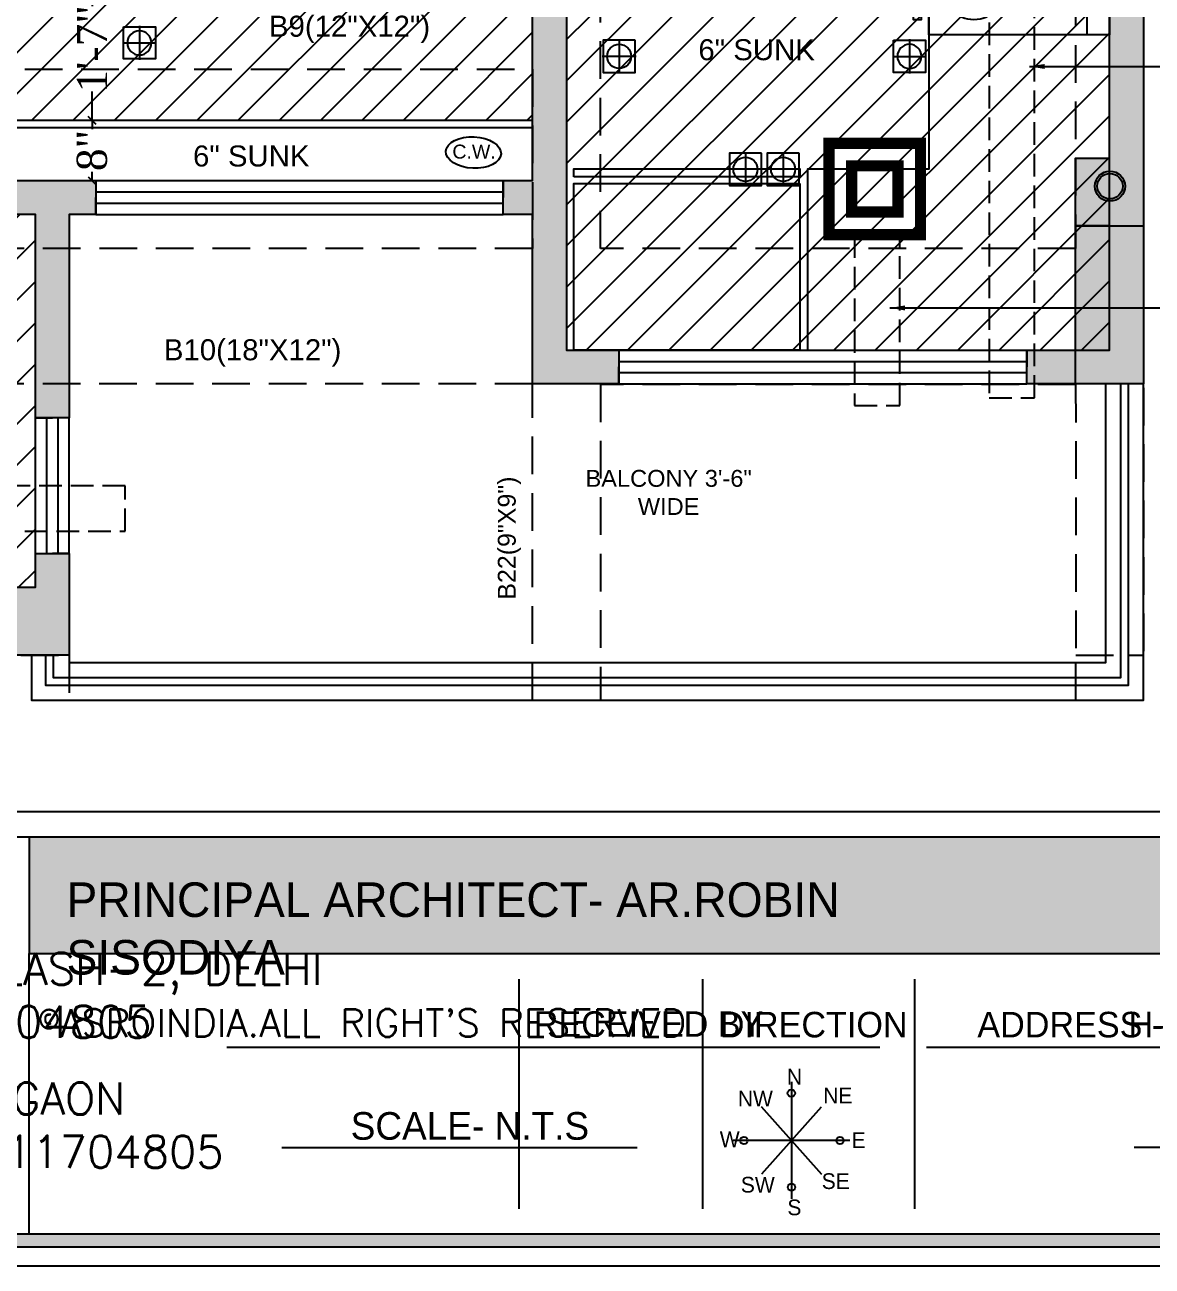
# Model space of a CAD drawing. Extents: x 374263 to 374793, y -84373 to -83661.
# Drawn here: x 374459.6 to 374609.2, y -84372.9 to -84208.1 of the extents above; entities that cross this region are included whole.
import ezdxf

# ---------------------------------------------------------------- set-up
doc = ezdxf.new("R2010")
doc.units = 0
doc.header["$MEASUREMENT"] = 0
doc.header["$PDMODE"] = 34
for name, pattern in [('ACAD_ISO03W100', [30, 12, -18]), ('CONTINOUS', [0]), ('DASH', [0.35, 0.25, -0.1]), ('HIDDEN', [0.375, 0.25, -0.125])]:
    doc.linetypes.add(name, pattern=pattern)
doc.layers.get('0').update_dxf_attribs({"linetype": 'CONTINUOUS'})
doc.layers.get('DEFPOINTS').update_dxf_attribs({"linetype": 'CONTINUOUS'})
for name, color, linetype in [('_DIMENSION', 190, 'CONTINUOUS'), ('_ELEVATION__30', 5, 'CONTINUOUS'), ('_HATCH_253', 253, 'CONTINUOUS'), ('_HIDDEN', 2, 'ACAD_ISO03W100'), ('BEAM', 7, 'DASH'), ('COLUMN', 2, 'CONTINUOUS'), ('DIM4', 2, 'CONTINUOUS'), ('FORMAT_BODER', 34, 'CONTINUOUS'), ('FORMAT_TEXT', 34, 'CONTINUOUS'), ('HATCH', 251, 'CONTINUOUS'), ('KITCHEN_SANITRY', 253, 'CONTINUOUS'), ('PL-RWP', 16, 'CONTINUOUS'), ('TEXT', 3, 'CONTINUOUS'), ('WALL', 10, 'CONTINUOUS')]:
    doc.layers.add(name, color=color, linetype=linetype)
doc.styles.add('DL', font='romantic.ttf', dxfattribs={"height": 4})
doc.styles.add('GET', font='swissek.ttf')
doc.styles.add('MOHIT', font='arial.ttf', dxfattribs={"height": 4})
doc.styles.get("Standard").update_dxf_attribs({"font": 'txt_____.ttf'})
doc.styles.add('TEXT', font='arial.ttf', dxfattribs={"height": 5})
doc.dimstyles.new('SCALE_75', dxfattribs={"dimtxt": 4, "dimasz": 2, "dimexe": 1, "dimexo": 0, "dimgap": 0.5, "dimtad": 0, "dimdec": 1, "dimzin": 3, "dimtxsty": 'MOHIT', "dimblk": 'OBLIQUE', "dimcen": -3, "dimclrd": 7, "dimclre": 7, "dimclrt": 256, "dimazin": 3, "dimtfac": 0.5, "dimtdec": 1, "dimtix": 1, "dimtmove": 0, "dimatfit": 3, "dimtolj": 1, "dimtzin": 0})
pattern_1 = [(45, (0, -1374.215838302858), (-2.740038777097872, 2.740038777097872), [])]

# ---------------------------------------------------------------- blocks, each defined once
blk = doc.blocks.new('A$C5E3C4737')
at = {"layer": 'FORMAT_BODER'}
for points in [[(10.42386555980192, 20.07591982398299), (10.42386555980192, 3.344169002404669)], [(10.42386555980192, 11.71004441319383), (6.123942568956409, 16.54088980096276)], [(10.42386555980192, 11.71004441319383), (14.72378855064744, 16.54088980096276)], [(10.42386555980192, 11.71004441319383), (2.057990149012767, 11.71004441319383)], [(10.42386555980192, 11.71004441319383), (6.123942568956409, 6.879199025424896)], [(18.78974097064929, 11.71004441319383), (10.42386555980192, 11.71004441319383)], [(10.42386555980192, 11.71004441319383), (14.72378855064744, 6.879199025424896)]]:
    blk.add_lwpolyline(points, dxfattribs=at)
for centre in [(10.40475708764279, 18.47945429544779), (3.614942488609813, 11.71004441319383), (17.36234683328075, 11.71004441319383), (10.42386555980192, 5.018647964316187)]:
    blk.add_circle(centre, 0.5332556611435068, dxfattribs=at)
at = {"layer": 'FORMAT_TEXT', "char_height": 2.25268410209935, "attachment_point": 1}
for s, insert in [('{\\fMistral|b0|i0|c0|p66;N}', (9.759149557270575, 21.96877674812276)), ('{\\fMistral|b0|i0|c0|p66;NW}', (2.742026790219825, 18.83386513660662)), ('{\\fMistral|b0|i0|c0|p66;NE}', (14.95528916077456, 19.2623800883739)), ('{\\fMistral|b0|i0|c0|p66;W}', (0.1645888338098302, 12.99297701778414)), ('{\\fMistral|b0|i0|c0|p66;E}', (19.00423018634319, 12.88078799314098)), ('{\\fMistral|b0|i0|c0|p66;SW}', (3.17841152427718, 6.503630477469414)), ('{\\fMistral|b0|i0|c0|p66;SE}', (14.7464374184492, 7.013094715526677)), ('{\\fMistral|b0|i0|c0|p66;S}', (9.835527882736642, 3.260168418841204))]:
    blk.add_mtext_dynamic_manual_height_columns(s, width=43.31480551831909, gutter_width=11.26342051049675, heights=[0], dxfattribs=dict(at, insert=insert))
blk = doc.blocks.new('RANGE-OVEN_-_30_IN_TOP')
at = {"layer": 'KITCHEN_SANITRY'}
for p, q in [((0, -3), (30, -3)), ((12, -6), (18, -6)), ((13, -19.999996), (13, -6)), ((14, -6), (14, -19.999996)), ((15, -19.999996), (15, -6)), ((16, -6), (16, -19.999996)), ((17, -19.999996), (17, -6)), ((18, -19.999996), (12, -19.999996)), ((6.000000000000003, -23.99999600000001), (6.000000000000003, -24.999996)), ((8.000000000000002, -24.999996), (8.000000000000002, -23.99999600000001)), ((22.00000000000001, -24.999996), (22.00000000000001, -23.99999600000001)), ((24, -23.99999600000001), (24, -24.999996))]:
    blk.add_line(p, q, dxfattribs=at)
for points in [[(0, -23.99999600000001), (0, 0), (30, 0), (30, -23.99999600000001)], [(12, -20.999996), (12, -5), (18, -5), (18, -20.999996)], [(2.000000000000003, -25.999996), (2.000000000000003, -24.999996), (28.00000000000001, -24.999996), (28.00000000000001, -25.999996)]]:
    blk.add_lwpolyline(points, close=True, dxfattribs=at)
for centre, radius in [((6.000000000000003, -9.000000199999997), 4), ((6.000000000000003, -9.000000199999997), 3), ((24, -9.000000199999997), 3), ((6.000000000000003, -9.000000199999997), 2), ((6.000000000000003, -9.000000199999997), 1), ((24, -9.000000199999997), 2), ((24, -9.000000199999997), 1), ((24, -18), 4), ((6.000000000000003, -18), 3), ((6.000000000000003, -18), 2), ((24, -18), 3), ((24, -18), 2), ((6.000000000000003, -18), 1), ((24, -18), 1)]:
    blk.add_circle(centre, radius, dxfattribs=at)
blk = doc.blocks.new('IUGUR6R')
at = {"layer": 'HATCH'}
h = blk.add_hatch(color=252, dxfattribs=at)
h.dxf.hatch_style = 1
h.paths.add_polyline_path([(363315.4332849515, -82974.4428128141), (363315.4332978202, -82953.44281294192), (363324.4332978202, -82953.44281294192), (363324.4332849515, -82974.4428128141)])
at = {"layer": 'COLUMN', "ltscale": 10}
blk.add_lwpolyline([(363315.4332849515, -82974.4428128141), (363315.4332978202, -82953.44281294192), (363324.4332978202, -82953.44281294192), (363324.4332849515, -82974.4428128141)], close=True, dxfattribs=at)
blk = doc.blocks.new('R_W_P')
h = blk.add_hatch(color=5)
edge = h.paths.add_edge_path()
edge.add_arc((0.5650995811330155, -0.5738365855424205), 1.09365611150203, 46.97891212682749, 148.3522443334496)
edge.add_arc((-1.296937221214949, 0.5738365855370386), 1.09365611150203, 226.9789121268035, 328.3522443334053, ccw=False)
edge.add_arc((-0.365918820044812, 0), 1.692307692307715, 7.665578230314793, 187.6655782302262, ccw=False)
for radius in [2.000000000000025, 1.692307692307715]:
    blk.add_circle((-0.365918820044812, 0), radius)
blk = doc.blocks.new('GTGT')
at = {"layer": '_HATCH_253', "ltscale": 12}
h = blk.add_hatch(color=251, dxfattribs=at)
h.dxf.hatch_style = 1
h.paths.add_polyline_path([(367154.9102368082, -82872.52677304824), (367154.9102368082, -82877.27676515239), (367124.3397711361, -82877.27676554132), (367124.339771136, -82872.52677343717), (367103.2936535343, -82872.52677343716), (367103.29361049, -82868.02677340235), (367098.7931801061, -82868.02677340788), (367098.7931800766, -82850.02590491815), (367103.2934383046, -82850.02590491262), (367103.2931800512, -82823.02720459795), (367103.2931800471, -82823.02677335068), (367152.8030429758, -82823.02677335622), (367152.8030429764, -82818.52677335622), (367103.2930549289, -82818.52677335622), (367103.2930549289, -82703.02677335622), (367189.9697903104, -82703.02677335616), (367189.9697903104, -82698.52677335616), (367178.2930727279, -82698.52677335619), (367178.2930549672, -82598.24072559718), (367173.7930549289, -82598.02434133648), (367173.7930549289, -82698.5261128873), (367098.7937429174, -82698.52611288725), (367098.7930549243, -82557.52677335619), (367115.2930549289, -82557.52677335619), (367115.2930549289, -82553.02677335622), (367103.2930549198, -82553.02677335622), (367102.4044610281, -82496.02677335619), (367169.2930518665, -82496.02677335619), (367169.2930518665, -82553.02676110645), (367151.2930549289, -82553.02677335619), (367151.2930549289, -82557.52677335622), (367173.7930549243, -82557.52677335622), (367173.793054929, -82559.07729268054), (367178.2930549289, -82559.07734643227), (367178.2930447116, -82467.02944128621), (367173.7930549243, -82467.02852750702), (367173.7930549243, -82491.52594530841), (367173.7930549243, -82491.57677335621), (367098.7930552755, -82491.52594530124), (367098.7930549289, -82431.52677335622), (367102.4831685448, -82431.52677335622), (367102.4831685448, -82427.01457387483), (367098.6732821608, -82427.01396078014), (367098.6894921752, -82403.52677335622), (367129.1887950877, -82403.52677335612), (367129.1887950877, -82427.01747047149), (367129.1887950877, -82427.01808356617), (367120.4831685448, -82427.01747047149), (367120.4831685448, -82431.52677335622), (367173.7930549291, -82431.52677335622), (367173.7930549291, -82436.02677335622), (367178.2930549291, -82436.02677335622), (367178.2930549291, -82427.02677335622), (367133.6849342408, -82427.01880709405), (367133.6887945086, -82399.03097262213), (367103.2431451681, -82399.02677335622), (367103.342966418, -82280.02471294171), (367105.7992928159, -82280.02677335622), (367152.9020962794, -82280.02677335622), (367152.9020962794, -82275.52677330651), (367094.2930549289, -82275.52677335622), (367094.2930549289, -82881.52677335622), (367191.719405025, -82881.52677335622), (367191.7194050239, -82868.02677226064), (367187.2194050311, -82868.02677166574), (367187.21940503, -82872.52677284226)])
h = blk.add_hatch(color=251, dxfattribs=at)
h.dxf.hatch_style = 1
h.paths.add_polyline_path([(367212.793054929, -82275.52677336917), (367221.793054929, -82275.52677335622), (367221.7930549416, -82283.7767733508), (367217.2930549235, -82283.7767733508), (367217.293054929, -82280.02677335622), (367212.7930549264, -82280.02677335366)])
h.paths.add_polyline_path([(367217.2930546341, -82304.7767733508), (367221.7930549525, -82304.7767733508), (367221.793054929, -82307.52677335622), (367226.2930535841, -82307.52677258023), (367226.2930535135, -82312.02677258023), (367221.793054929, -82312.02677335622), (367221.7930549285, -82434.52677335628), (367217.2930549285, -82434.52677335628), (367217.2930549291, -82431.52677335619), (367214.2930549291, -82431.52677335622), (367214.2930549291, -82427.02677335622), (367217.293054929, -82427.02677335622)])
edge = h.paths.add_edge_path()
edge.add_line((367329.7930549288, -82726.65945583295), (367329.7930549288, -82697.02677335619))
edge.add_line((367329.7930549288, -82697.02677335619), (367300.79304473, -82697.02677335616))
edge.add_line((367300.79304473, -82697.02677335616), (367300.79304473, -82692.52677335616))
edge.add_line((367300.79304473, -82692.52677335616), (367329.79304473, -82692.52677335619))
edge.add_line((367329.79304473, -82692.52677335619), (367329.7930447299, -82479.52677335619))
edge.add_line((367329.7930447299, -82479.52677335619), (367217.2930549291, -82479.52677335619))
edge.add_line((367217.2930549291, -82479.52677335619), (367217.2930549285, -82470.52677335622))
edge.add_line((367217.2930549285, -82470.52677335622), (367221.7930549285, -82470.52677335622))
edge.add_line((367221.7930549285, -82470.52677335622), (367221.7930549287, -82475.02677335622))
edge.add_line((367221.7930549287, -82475.02677335622), (367329.7930549288, -82475.02677335635))
edge.add_line((367329.7930549288, -82475.02677335635), (367329.7935345143, -82313.5255941565))
edge.add_line((367329.7935345143, -82313.5255941565), (367325.2930549289, -82313.52559415647))
edge.add_line((367325.2930549289, -82313.52559415647), (367325.293054929, -82288.02677335622))
edge.add_line((367325.293054929, -82288.02677335622), (367278.2930549289, -82288.02677335622))
edge.add_line((367278.2930549289, -82288.02677335622), (367278.2930549288, -82312.02677335622))
edge.add_line((367278.2930549288, -82312.02677335622), (367262.2930535605, -82312.02677335622))
edge.add_line((367262.2930535605, -82312.02677335622), (367262.2930535605, -82307.52677335622))
edge.add_line((367262.2930535605, -82307.52677335622), (367273.7930549289, -82307.52677335624))
edge.add_line((367273.7930549289, -82307.52677335624), (367273.7930549289, -82283.52677335622))
edge.add_line((367273.7930549289, -82283.52677335622), (367334.2930549291, -82283.52677335622))
edge.add_line((367334.2930549291, -82283.52677335622), (367334.2932020692, -82845.52677335622))
edge.add_line((367334.2932020692, -82845.52677335622), (367318.793054958, -82845.52677339004))
edge.add_line((367318.793054958, -82845.52677339004), (367318.793054958, -82841.0267733224))
edge.add_line((367318.793054958, -82841.0267733224), (367325.293047143, -82841.02677335622))
edge.add_line((367325.293047143, -82841.02677335622), (367329.7930549289, -82841.02677335622))
edge.add_line((367329.7930549289, -82841.02677335622), (367329.7930549289, -82816.26136971677))
h = blk.add_hatch(color=251, dxfattribs=at)
h.dxf.hatch_style = 1
h.paths.add_polyline_path([(367329.7930549288, -82719.52559414729), (367329.7930549288, -82697.02677335619), (367300.79304473, -82697.02677335616), (367300.79304473, -82692.52677335616), (367329.79304473, -82692.52677335619), (367329.7930447299, -82478.02677335619), (367217.2930549291, -82478.02677335619), (367217.2930549285, -82470.52677335622), (367221.7930549285, -82470.52677335622), (367221.7930549287, -82473.52677335624), (367329.7930549288, -82473.52677335637), (367329.7935345143, -82313.5255941565), (367325.2930549289, -82313.52559415647), (367325.2930549289, -82288.02677335622), (367278.2930549288, -82288.02677335622), (367278.2930549288, -82312.02677335622), (367262.2930535605, -82312.02677335622), (367262.2930535605, -82307.52677335622), (367273.7930549289, -82307.52677335624), (367273.7930549289, -82283.52677335622), (367334.2930549291, -82283.52677335622), (367334.2932020692, -82845.52677335622), (367318.793054958, -82845.52677339004), (367318.793054958, -82841.0267733224), (367325.293047143, -82841.02677335622), (367329.7930549289, -82841.02677335622), (367329.7930549289, -82824.5255942843), (367325.2935371652, -82824.5255942843), (367325.2935371652, -82815.5255942843), (367329.7930549289, -82815.5255942843), (367329.7930549288, -82728.52559414729), (367325.2935242965, -82728.52559414729), (367325.2935242965, -82719.52559414729)])
h = blk.add_hatch(color=251, dxfattribs=at)
h.dxf.hatch_style = 1
h.paths.add_polyline_path([(367257.7035026902, -82692.52677335622), (367257.7035026902, -82841.02677335622), (367264.6567023412, -82841.02677335622), (367264.6567023412, -82845.52677335622), (367253.2035026902, -82845.52677335622), (367253.2035026902, -82823.02677335625), (367249.293058301, -82823.02677335622), (367249.293058301, -82818.52677335625), (367253.2035026901, -82818.52677335625), (367253.2035026902, -82703.02677335619), (367225.9673045389, -82703.02677335613), (367225.9673045389, -82698.52677335613), (367253.2035026901, -82698.5267733562), (367253.2035026901, -82692.52677335622)])
h = blk.add_hatch(color=251, dxfattribs=at)
h.dxf.hatch_style = 1
h.paths.add_polyline_path([(367191.7194050509, -82823.02677335625), (367195.219408423, -82823.0267733562), (367195.219408423, -82818.52677335624), (367182.8088634778, -82818.52546580766), (367182.8062122584, -82823.02677335622), (367187.219405051, -82823.02677335622), (367187.2194050477, -82850.02677335954), (367191.7194050477, -82850.02677335954)])
at = {"layer": '_HATCH_253', "color": 4}
for p, q in [((367195.219408423, -82818.52677335622), (367195.219408423, -82820.77677335622)), ((367195.219408423, -82818.52677335622), (367249.293058301, -82818.52677335622)), ((367249.293058301, -82818.52677335622), (367249.293058301, -82820.77677335622)), ((367195.219408423, -82823.02677335622), (367195.219408423, -82820.77677335622)), ((367249.293058301, -82823.02677335622), (367249.293058301, -82820.77677335622)), ((367195.219408423, -82823.02677335622), (367249.293058301, -82823.02677335622)), ((367264.6567023412, -82841.02677335622), (367264.6567023412, -82843.27677335622)), ((367264.6567023412, -82841.02677335622), (367318.793054958, -82841.02677335622)), ((367318.793054958, -82841.02677335622), (367318.793054958, -82843.27677335622)), ((367264.6567023412, -82845.52677335622), (367264.6567023412, -82843.27677335622)), ((367318.793054958, -82845.52677335622), (367318.793054958, -82843.27677335622)), ((367264.6567023412, -82845.52677335622), (367318.793054958, -82845.52677335622)), ((367187.2194050244, -82868.02677226064), (367187.219405051, -82850.02677335622)), ((367187.219405051, -82850.02677335622), (367189.469405051, -82850.02677335954)), ((367191.719405051, -82850.02677336286), (367189.469405051, -82850.02677335954)), ((367191.7194050244, -82868.02677226727), (367191.719405051, -82850.02677336286)), ((367187.2194050244, -82868.02677226064), (367189.4694050244, -82868.02677226395)), ((367191.7194050244, -82868.02677226727), (367189.4694050244, -82868.02677226395))]:
    blk.add_line(p, q, dxfattribs=at)
at = {"layer": '_HATCH_253'}
for p, q in [((367195.219408423, -82820.02677335622), (367249.293058301, -82820.02677335622)), ((367195.219408423, -82821.52677335622), (367249.293058301, -82821.52677335622)), ((367264.6567023412, -82842.52677335622), (367318.793054958, -82842.52677335622)), ((367264.6567023412, -82844.02677335622), (367318.793054958, -82844.02677335622)), ((367188.7194050244, -82868.02677226285), (367188.719405051, -82850.02677335843)), ((367190.2194050244, -82868.02677226506), (367190.219405051, -82850.02677336065))]:
    blk.add_line(p, q, dxfattribs=at)
at = {"layer": '_HATCH_253', "color": 251, "ltscale": 10}
blk.add_line((367334.2933571756, -82845.52559415648), (367325.2933571756, -82845.52559415648), dxfattribs=at)
at = {"layer": '_HATCH_253', "color": 251, "ltscale": 12}
for points in [[(367191.7194050183, -82872.52677224738), (367191.7194050244, -82872.52677224738), (367191.7194050244, -82881.52677335622), (367094.2930549289, -82881.52677335622), (367094.2930549289, -82275.52677335622)], [(367178.2930549289, -82598.02434133648), (367178.2930727279, -82698.52677335619), (367189.9697903104, -82698.52677335616), (367189.9697903104, -82703.02677335616), (367103.2930549289, -82703.02677335622), (367103.2930549289, -82818.52677335622), (367152.8030429761, -82818.52677335622), (367152.8030429761, -82823.02677335622), (367103.2931800471, -82823.02677335068), (367103.2936535343, -82872.52677343716), (367187.2198785043, -82872.52677222577), (367187.2197850198, -82872.52677226062), (367187.2198785043, -82872.52677226062)], [(367334.2930549291, -82283.52677335622), (367334.2932020692, -82845.52677335622), (367318.793054958, -82845.52677339004), (367318.793054958, -82841.0267733224), (367325.293047143, -82841.02677335622), (367329.7930549289, -82841.02677335622), (367329.7930549289, -82824.5255942843), (367325.2935371652, -82824.5255942843), (367325.2935371652, -82815.5255942843), (367329.7930549289, -82815.5255942843), (367329.7930549288, -82728.52559414729), (367325.2935242965, -82728.52559414729), (367325.2935242965, -82719.52559414729), (367329.7930549288, -82719.52559414729), (367329.7930549288, -82697.02677335619), (367300.79304473, -82697.02677335616), (367300.79304473, -82692.52677335616), (367329.79304473, -82692.52677335619), (367329.7930447299, -82478.02677335619)], [(367182.8075378681, -82818.52546580756), (367195.219408423, -82818.52677335625), (367195.219408423, -82823.02677335622), (367191.7194050509, -82823.02677335625), (367191.719405051, -82850.02677336203), (367187.219405051, -82850.02677335705), (367187.219405051, -82823.02677335622), (367182.8048874188, -82823.02677335622), (367182.8075378681, -82818.52677335622)], [(367187.2198785043, -82872.52677224738), (367187.2194050305, -82872.52677224738), (367187.2194050305, -82868.02677226064), (367191.7194050244, -82868.02677226064), (367191.71940502, -82872.52677224738)]]:
    blk.add_lwpolyline(points, dxfattribs=at)
blk.add_lwpolyline([(367257.7035026902, -82692.52677335622), (367257.7035026902, -82841.02677335622), (367264.6567023412, -82841.02677335622), (367264.6567023412, -82845.52677335622), (367253.2035026902, -82845.52677335622), (367253.2035026902, -82823.02677335625), (367249.293058301, -82823.02677335622), (367249.293058301, -82818.52677335625), (367253.2035026901, -82818.52677335625), (367253.2035026902, -82703.02677335619), (367225.9673045389, -82703.02677335613), (367225.9673045389, -82698.52677335613), (367253.2035026901, -82698.5267733562), (367253.2035026901, -82692.52677335622)], close=True, dxfattribs=at)
at = {"layer": '_HATCH_253', "color": 251, "ltscale": 10}
blk.add_lwpolyline([(367305.7930549291, -82697.02677335618), (367305.7930549289, -82817.02677335622), (367289.7035026902, -82817.02677335622), (367289.7035026902, -82841.02677335622), (367329.7930549289, -82841.02677335622), (367329.7930549289, -82697.02677335618)], close=True, dxfattribs=at)
at = {"layer": '_HATCH_253', "color": 251}
for points in [[(367258.7035026902, -82818.02692441884), (367258.7035026902, -82816.9429082534), (367288.7035026902, -82816.9429082534), (367288.7035026902, -82818.02692441884)], [(367288.7035026902, -82818.89790825342), (367288.7035026902, -82841.02677335622), (367258.7035026902, -82841.02677335622), (367258.7035026902, -82818.89790825342)]]:
    blk.add_lwpolyline(points, close=True, dxfattribs=at)
at = {"layer": '_HATCH_253', "color": 251, "ltscale": 10}
for points in [[(367186.7194050244, -82881.5267733783), (367186.7194050509, -82887.52677335622), (367334.2930549289, -82887.52677335622), (367334.2930549289, -82845.52677335622)], [(367188.5553397721, -82881.52677335622), (367188.5553397721, -82885.52677335622), (367332.2930549289, -82885.52677335622), (367332.2930549289, -82845.52677335622)], [(367189.5553397721, -82881.52677335622), (367189.5553397721, -82884.52677335622), (367331.2930549289, -82884.52677335622), (367331.2930549289, -82845.52677335622)], [(367191.7194050244, -82881.52677335622), (367191.7194050289, -82882.52677335622), (367329.2930549289, -82882.52677335622), (367329.2930549289, -82845.52677335622)]]:
    blk.add_lwpolyline(points, dxfattribs=at)
at = {"layer": '_HATCH_253', "color": 251}
blk.add_blockref('IUGUR6R', (4009.860239345056, 128.9172186576179), dxfattribs=at)
at = {"layer": '_HATCH_253', "color": 251, "rotation": 270}
blk.add_blockref('RANGE-OVEN_-_30_IN_TOP', (367329.7930549289, -82769.17014535237), dxfattribs=at)
at = {"layer": '_HATCH_253', "color": 251, "extrusion": (0, 0, -1), "xscale": -0.9999999999999989, "zscale": -0.9999999999999989, "rotation": 358.7661657752257}
blk.add_blockref('R_W_P', (-367330.2129610137, -82819.26188101245), dxfattribs=at)
at = {"layer": '_HATCH_253', "color": 251, "insert": (367271.2682174317, -82862.92390039789), "char_height": 2.242139876148006, "width": 25.3152430196307, "attachment_point": 8, "style": 'TEXT'}
blk.add_mtext('\\A1;BALCONY 3\'-6" WIDE', dxfattribs=at)
blk = doc.blocks.new('F_VC_X')
at = {"layer": '_ELEVATION__30', "ltscale": 0.3, "const_width": 1.5}
for points in [[(123990.3676447044, -138379.5061914127), (124002.5127589444, -138379.5061914127), (124002.5127589444, -138391.6513056527), (123990.3676447044, -138391.6513056527)], [(123993.3676447044, -138382.5061914127), (123999.5127589444, -138382.5061914127), (123999.5127589444, -138388.6513056527), (123993.3676447044, -138388.6513056527)]]:
    blk.add_lwpolyline(points, close=True, dxfattribs=at)
blk = doc.blocks.new('CONCEALED_LIGHTS')
at = {"linetype": 'BYBLOCK', "ltscale": 0.1}
blk.add_lwpolyline([(1575.838858630336, -26814.89776304929), (1579.838858630336, -26814.89776304929), (1579.838858630336, -26810.89776304929), (1575.838858630336, -26810.89776304929)], close=True, dxfattribs=at)
for points in [[(1577.838858630334, -26815.01908339285), (1577.838858630337, -26810.77644270573)], [(1575.717538286775, -26812.89776304929), (1579.960178973895, -26812.89776304929)]]:
    blk.add_lwpolyline(points, dxfattribs=at)
blk.add_circle((1577.838858630336, -26812.89776304929), 1.5, dxfattribs=at)
blk = doc.blocks.new('TRTHTRH')
at = {"layer": 'DIM4', "color": 6, "ltscale": 20}
blk.add_ellipse((42025.43625840659, 1270.698413752711), major_axis=(-4.746902526688866, 0.2419066509065915), ratio=0.5706035901288792, dxfattribs=at)
at = {"layer": 'TEXT', "color": 1, "ltscale": 5, "insert": (42025.53770998447, 1272.065338355686), "char_height": 2.407666848032388, "width": 86.43804471804536, "attachment_point": 2, "rotation": 359.99999941000124, "style": 'GET'}
blk.add_mtext('{\\fArial|b0|i0|c0|p34;C.W.}', dxfattribs=at)
blk = doc.blocks.new('_OBLIQUE')
at = {"color": 0, "linetype": 'BYBLOCK'}
blk.add_line((-0.5, -0.5), (0.5, 0.5), dxfattribs=at)
blk = doc.blocks.new('*D39')
at = {"layer": '_DIMENSION', "color": 7, "ltscale": 12}
for p, q in [((374468.4819983577, -84220.75965640448), (374467.4810982191, -84220.75965640448)), ((374468.4810982191, -84220.75965640448), (374468.4810982191, -84221.93402002873)), ((374468.4810982191, -84228.75927122691), (374468.4810982191, -84227.58490760268)), ((374468.4810982147, -84228.75927122691), (374469.4810982191, -84228.75927122691))]:
    blk.add_line(p, q, dxfattribs=at)
at = {"layer": 'DEFPOINTS', "color": 0, "linetype": 'CONTINOUS', "ltscale": 12}
for p in [(374468.4819983577, -84220.75965640448), (374468.4810982147, -84228.75927122691), (374468.4810982191, -84228.75927122691)]:
    blk.add_point(p, dxfattribs=at)
at = {"layer": '_DIMENSION', "color": 7, "linetype": 'CONTINOUS', "ltscale": 12}
for p, rotation in [((374468.4810982191, -84220.75965640448), 90), ((374468.4810982191, -84228.75927122691), 270)]:
    blk.add_blockref('_OBLIQUE', p, dxfattribs=dict(at, rotation=rotation))
at = {"layer": '_DIMENSION', "linetype": 'CONTINOUS', "ltscale": 12, "insert": (374468.4810982191, -84224.7594638158), "char_height": 4, "attachment_point": 5, "rotation": 90, "style": 'DL'}
blk.add_mtext('\\A1;8"', dxfattribs=at)
blk = doc.blocks.new('*D43')
at = {"layer": '_DIMENSION', "color": 7, "ltscale": 12}
for p, q in [((374467.7827708191, -84201.75927122727), (374469.4810982192, -84201.75927122727)), ((374468.4810982192, -84201.75927122727), (374468.4810982192, -84205.60561766203)), ((374468.4810982192, -84220.75965640448), (374468.4810982192, -84216.91330996972)), ((374468.4819983577, -84220.75965640448), (374467.4810982192, -84220.75965640448))]:
    blk.add_line(p, q, dxfattribs=at)
at = {"layer": 'DEFPOINTS', "color": 0, "linetype": 'CONTINOUS', "ltscale": 12}
for p in [(374467.7827708191, -84201.75927122727), (374468.4810982192, -84201.75927122727), (374468.4819983577, -84220.75965640448)]:
    blk.add_point(p, dxfattribs=at)
at = {"layer": '_DIMENSION', "color": 7, "linetype": 'CONTINOUS', "ltscale": 12}
for p, rotation in [((374468.4810982192, -84201.75927122727), 90), ((374468.4810982192, -84220.75965640448), 270)]:
    blk.add_blockref('_OBLIQUE', p, dxfattribs=dict(at, rotation=rotation))
at = {"layer": '_DIMENSION', "linetype": 'CONTINOUS', "ltscale": 12, "insert": (374468.4810982192, -84211.25946381598), "char_height": 4, "attachment_point": 5, "rotation": 90, "style": 'DL'}
blk.add_mtext('\\A1;1\'-7"', dxfattribs=at)
blk = doc.blocks.new('THRTHTY')
at = {"layer": 'BEAM', "linetype": 'HIDDEN', "ltscale": 20}
for points in [[(374466.0187282222, -82183.62979531728), (374466.017978006, -82781.63018633306)], [(374393.9291759834, -82610.62894880468), (374457.0187282222, -82610.62894880433), (374457.0187282222, -82727.6289488044), (374393.9291128129, -82727.62870200427), (374393.9291861822, -82610.62894880451)], [(374466.0187282222, -82736.72673543518), (374466.0192031053, -82736.72673543547)], [(374384.9260819043, -82787.62987936969), (374384.9260819043, -82745.63000200123), (374235.0184257565, -82745.628623034)], [(374457.0181139894, -82745.6871082775), (374393.9285719586, -82745.68652793083), (374393.9285709054, -82787.62989066368)], [(374457.0184155485, -82745.72863600566), (374457.0523887825, -82781.62967247602)], [(374466.0187282222, -82745.72673543518), (374466.0191975902, -82745.72673543547)]]:
    blk.add_lwpolyline(points, dxfattribs=at)
blk.add_lwpolyline([(374235.0186445693, -82727.62808036273), (374235.0184257546, -82703.82864897192), (374384.9291226692, -82703.82864897192), (374384.9291115198, -82727.62866679717)], close=True, dxfattribs=at)
at = {"layer": 'BEAM', "ltscale": 20}
blk.add_lwpolyline([(374226.0187163614, -82781.6298022392), (374323.4450664569, -82781.6298022392), (374323.4450338795, -82787.62980223917), (374457.0523888128, -82787.62996985512), (374457.0523887825, -82781.63017508536), (374466.0187295337, -82781.630186334)], dxfattribs=at)
at = {"layer": 'TEXT', "style": 'TEXT'}
for s, p in [('B9(12"X12")', (374349.9463902476, -82699.52335186512)), ('B10(18"X12")', (374335.9937761162, -82742.48557245932))]:
    blk.add_text(s, height=2.789587674644085, dxfattribs=at).set_placement(p)
blk.add_text('B22(9"X9")', height=2.372476828180635, rotation=90, dxfattribs=at).set_placement((374382.6961320223, -82774.27771484459))
at = {"layer": 'TEXT', "char_height": 2.789587674644085, "attachment_point": 1, "style": 'TEXT'}
for insert in [(374406.9411801016, -82699.85449294082), (374339.8646207228, -82713.96645242273)]:
    blk.add_mtext_dynamic_manual_height_columns('6" SUNK', width=33.13605142501183, gutter_width=25, heights=[0], dxfattribs=dict(at, insert=insert))

msp = doc.modelspace()

# ---------------------------------------------------------------- hatches: boundary and pattern name
at = {"layer": '_DIMENSION', "ltscale": 20}
h = msp.add_hatch(dxfattribs=at)
h.set_pattern_fill('ANSI31', color=251, scale=31)
h.set_pattern_definition(pattern_1)
h.paths.add_polyline_path([(374603.5395400274, -84107.25927122682), (374531.4495055525, -84107.25927122682), (374531.4495055525, -84251.25927122688), (374603.5395400274, -84251.25927122688)])
h = msp.add_hatch(dxfattribs=at)
h.set_pattern_fill('ANSI31', color=251, scale=31)
h.set_pattern_definition(pattern_1)
h.paths.add_polyline_path([(374396.0390577912, -84201.75927122725), (374396.0390577912, -84132.25927122688), (374489.7705073653, -84132.25927122688), (374489.7705073653, -84201.75927122725)], flags=16)
h.paths.add_polyline_path([(374392.0390577912, -84209.69493253772), (374512.056255622, -84209.69493253772)], flags=16)
h.paths.add_polyline_path([(374392.0390577912, -84124.32360991639), (374392.0390577912, -84122.9852697525), (374512.0562556219, -84122.98526975253), (374512.056255622, -84124.32360991639)], flags=16)
h.paths.add_polyline_path([(374526.9494319994, -84113.25927122688), (374377.0390577912, -84113.25927122688), (374377.0390577912, -84220.75927122725), (374526.9494319994, -84220.75927122725)])
h = msp.add_hatch(dxfattribs=at)
h.set_pattern_fill('ANSI31', color=251, scale=31)
h.set_pattern_definition(pattern_1)
h.paths.add_polyline_path([(374460.9654079132, -84233.2592724111), (374377.0402431411, -84233.2592724111), (374377.0402431411, -84282.7592713078), (374460.9654079132, -84282.7592713078)])
at = {"layer": 'HATCH'}
h = msp.add_hatch(color=43, dxfattribs=at)
h.dxf.hatch_style = 1
h.paths.add_polyline_path([(374266.0412682334, -83663.76618366918), (374764.2211455237, -83663.76618366918), (374764.2211455237, -84370.36825451953), (374266.0412682334, -84370.36825451953)])
h.paths.add_polyline_path([(374267.735757612, -83665.4606730477), (374762.5266561451, -83665.4606730477), (374762.5266561451, -84368.673765141), (374267.735757612, -84368.673765141)], flags=16)
h = msp.add_hatch(color=43, dxfattribs=at)
h.dxf.hatch_style = 1
h.paths.add_polyline_path([(374762.5266561451, -84315.93553454232), (374460.1544633429, -84315.93553454232), (374460.1544633429, -84331.39499881316), (374762.5266561451, -84331.39499881316)])

# ---------------------------------------------------------------- linework, layer by layer
at = {"layer": 'BEAM', "color": 2, "linetype": 'CONTINOUS', "ltscale": 12}
for p, q in [((374526.9494319994, -84220.75927122725), (374377.0388306363, -84220.76064952258)), ((374526.9494411935, -84221.7592712272), (374377.0388398304, -84221.76064952253))]:
    msp.add_line(p, q, dxfattribs=at)
at = {"layer": 'BEAM', "color": 12, "ltscale": 12}
for points in [[(374587.5691709364, -84199.37391472883), (374587.5691709364, -84257.60215794083), (374593.5691709364, -84257.60215794083), (374593.5691709364, -84199.38430868922)], [(374569.6958265183, -84236.01054326474), (374569.6958265183, -84258.60621395636), (374575.6958265183, -84258.60621395636), (374575.6958265183, -84235.85018509282)]]:
    msp.add_lwpolyline(points, dxfattribs=at)
at = {"layer": 'BEAM', "color": 12, "ltscale": 12, "elevation": 3.71615888262e-05}
msp.add_lwpolyline([(374438.5557831974, -84275.29381193354), (374472.8721080585, -84275.29381193354), (374472.8721080585, -84269.29381193354), (374438.8332272606, -84269.29381193354)], dxfattribs=at)
at = {"layer": 'FORMAT_BODER'}
for points in [[(374266.0412682334, -83663.76618366918), (374764.2211455237, -83663.76618366918), (374764.2211455237, -84370.36825451953), (374266.0412682334, -84370.36825451953)], [(374267.735757612, -83665.4606730477), (374762.5266561451, -83665.4606730477), (374762.5266561451, -84368.673765141), (374267.735757612, -84368.673765141)], [(374762.5266561451, -84315.93553454232), (374460.1544633429, -84315.93553454232), (374460.1544633429, -84331.39499881316), (374762.5266561451, -84331.39499881316)], [(374460.1544633429, -84331.39499881316), (374762.5266561451, -84331.39499881316), (374762.5266561451, -84368.673765141), (374460.1544633429, -84368.673765141)]]:
    msp.add_lwpolyline(points, close=True, dxfattribs=at)
for points in [[(374311.0468395589, -84312.54655578524), (374762.5266561451, -84312.54655578524)], [(374762.5266561451, -84315.93553454232), (374312.3322910198, -84315.93553454232)], [(374525.1286271901, -84334.78397757023), (374525.1286271901, -84365.28478638393)], [(374549.507505275, -84334.78397757023), (374549.507505275, -84365.28478638393)], [(374577.6462449821, -84334.78397757023), (374577.6462449821, -84365.28478638393)], [(374486.372735708, -84343.82125425574), (374573.0456503292, -84343.82125425574)], [(374579.2585908324, -84343.82125425574), (374722.6654860558, -84343.82125425574)], [(374493.6865488776, -84357.14849884377), (374540.8187459423, -84357.14849884377)], [(374720.4768995615, -84357.14849884377), (374606.8028759456, -84357.14849884377)]]:
    msp.add_lwpolyline(points, dxfattribs=at)
at = {"layer": 'FORMAT_TEXT'}
msp.add_lwpolyline([(374263.4995341657, -83661.22444960134), (374766.7628795915, -83661.22444960134), (374766.7628795915, -84372.90998858734), (374263.4995341657, -84372.90998858734)], close=True, dxfattribs=at)
at = {"layer": 'WALL', "ltscale": 12}
msp.add_lwpolyline([(374599.0395400274, -84234.75809215497), (374599.0395400274, -84225.75809215497), (374603.5390577911, -84225.75809215497)], dxfattribs=at)

# ---------------------------------------------------------------- block references
at = {"layer": '_DIMENSION'}
msp.add_blockref('GTGT', (7273.74600286223, -1410.23249787066), dxfattribs=at)
at = {"layer": '_DIMENSION', "xscale": 0.7708890572495575, "yscale": 0.7708890572495575, "zscale": 0.7708890572495575}
msp.add_blockref('TRTHTRH', (342122.1617318976, -85204.60136694877), dxfattribs=at)
at = {"layer": '_ELEVATION__30', "rotation": 270}
msp.add_blockref('F_VC_X', (512957.950520909, 39766.57191458435), dxfattribs=at)
at = {"layer": '_HIDDEN', "linetype": 'BYBLOCK', "yscale": 1.06788682975941, "zscale": 1.06788682975941, "rotation": 180}
for p, xscale in [((372789.8171707513, -112843.6140829427), -1.06788682975941), ((376223.402355793, -112845.3996600728), 1.06788682975941), ((372892.026914261, -112845.3996600728), -1.06788682975941), ((376240.1679716413, -112860.3996600832), 1.06788682975941), ((376245.1679716413, -112860.3996600832), 1.06788682975941)]:
    msp.add_blockref('CONCEALED_LIGHTS', p, dxfattribs=dict(at, xscale=xscale))
at = {"layer": 'PL-RWP', "color": 252, "extrusion": (0, 0, -1), "xscale": -1, "zscale": -1, "rotation": 358.7661657752257}
msp.add_blockref('R_W_P', (-374603.9589638759, -84229.49437888312), dxfattribs=at)
at = {"layer": 'TEXT'}
msp.add_blockref('THRTHTY', (142.020341429743, -1510.129469000618), dxfattribs=at)
at = {"layer": 'WALL', "ltscale": 12, "xscale": 0.9279732311827359, "yscale": 0.9279732311827359, "zscale": 0.9279732311827359}
msp.add_blockref('A$C5E3C4737', (374551.6487323702, -84367.08256197178), dxfattribs=at)

# ---------------------------------------------------------------- texts
at = {"layer": 'FORMAT_TEXT', "attachment_point": 1}
for s, width, insert, char_height in [('{\\fMistral|b0|i0|c0|p66;\\H1.08333x;PRINCIPAL ARCHITECT- AR.ROBIN SISODIYA}', 122.5409224436513, (374465.0879149029, -84321.94891596095), 4.236223446345129), ("{\\H1.08333x;©ASROINDIA.ALL RIGHT'S RESERVED}", 122.5409224436513, (374461.2675576887, -84338.76545741105), 3.388978757076103), ('{\\fMistral|b0|i0|c0|p66;RECEIVED BY}', 81.4544722624807, (374527.1115518889, -84339.06326080443), 3.388978757076103), ('{\\fMistral|b0|i0|c0|p66;DIRECTION}', 81.4544722624807, (374551.807641372, -84339.14016447938), 3.388978757076103), ('{\\fMistral|b0|i0|c0|p66;ADDRESS -   }', 81.4544722624807, (374585.991285303, -84339.13728476968), 3.388978757076103), ('{\\fMistral|b0|i0|c0|p66;H-59, MAHAVIR ENCLAVE, DELHI}', 81.4544722624807, (374606.0545735215, -84339.11313221013), 3.388978757076103), ('{\\fMistral|b0|i0|c0|p66;\\H1.08333x;SCALE- N.T.S}', 122.5409224436513, (374502.8128679891, -84352.45022495903), 3.388978757076103)]:
    msp.add_mtext_dynamic_manual_height_columns(s, width=width, gutter_width=21.18111723172564, heights=[0], dxfattribs=dict(at, insert=insert, char_height=char_height))
at = {"layer": 'FORMAT_TEXT', "char_height": 4.236223446345129, "width": 362.0554863719011, "attachment_point": 1}
for s, insert in [(' M-39, BASEMENT, GREATER KAILASH-2, DELHI  \\P +91-1141600880, +91-9911704805           ', (374362.7477362252, -84331.29590796612)), ('N-3/38 DLF-2 BASEMENT, GURGAON                        \\P+91-124-4000880,  +91 -9911704805                                                          ', (374364.6803511363, -84348.53632630616))]:
    msp.add_mtext(s, dxfattribs=dict(at, insert=insert))

# ---------------------------------------------------------------- dimensions: what is measured, and where the dimension line sits
at = {"layer": '_DIMENSION', "color": 2, "linetype": 'CONTINOUS', "ltscale": 12}
for base, p2, picture, middle in [((374468.4810982192, -84201.75927122727), (374467.782770819, -84201.75927122725), '*D43', (374468.4810982192, -84211.25946381598)), ((374468.4810982191, -84228.75927122691), (374468.4810982146, -84228.75927122688), '*D39', (374468.4810982191, -84224.7594638158))]:
    dim = msp.add_linear_dim(base=base, p1=(374468.4819983576, -84220.75965640445), p2=p2, angle=90, dimstyle='SCALE_75', override={"dimasz": 1, "dimtxsty": 'DL', "dimtmove": 1, "dimfxl": 2, "dimarcsym": 1}, dxfattribs=at)
    dim.commit()
    dim.dimension.update_dxf_attribs({"geometry": picture, "text_midpoint": middle})

# ---------------------------------------------------------------- leaders
at = {"layer": '_DIMENSION', "color": 2, "ltscale": 12}
for points in [[(374592.9310306482, -84213.60007022716), (374620.9177710618, -84213.60007022716)], [(374574.3887889614, -84245.66777717975), (374620.9177710618, -84245.66777717975)]]:
    msp.add_leader(points, dimstyle='SCALE_75', override={"dimgap": 0.5, "dimtad": 0, "dimarcsym": 1}, dxfattribs=at)

doc.saveas('drawing.dxf')
